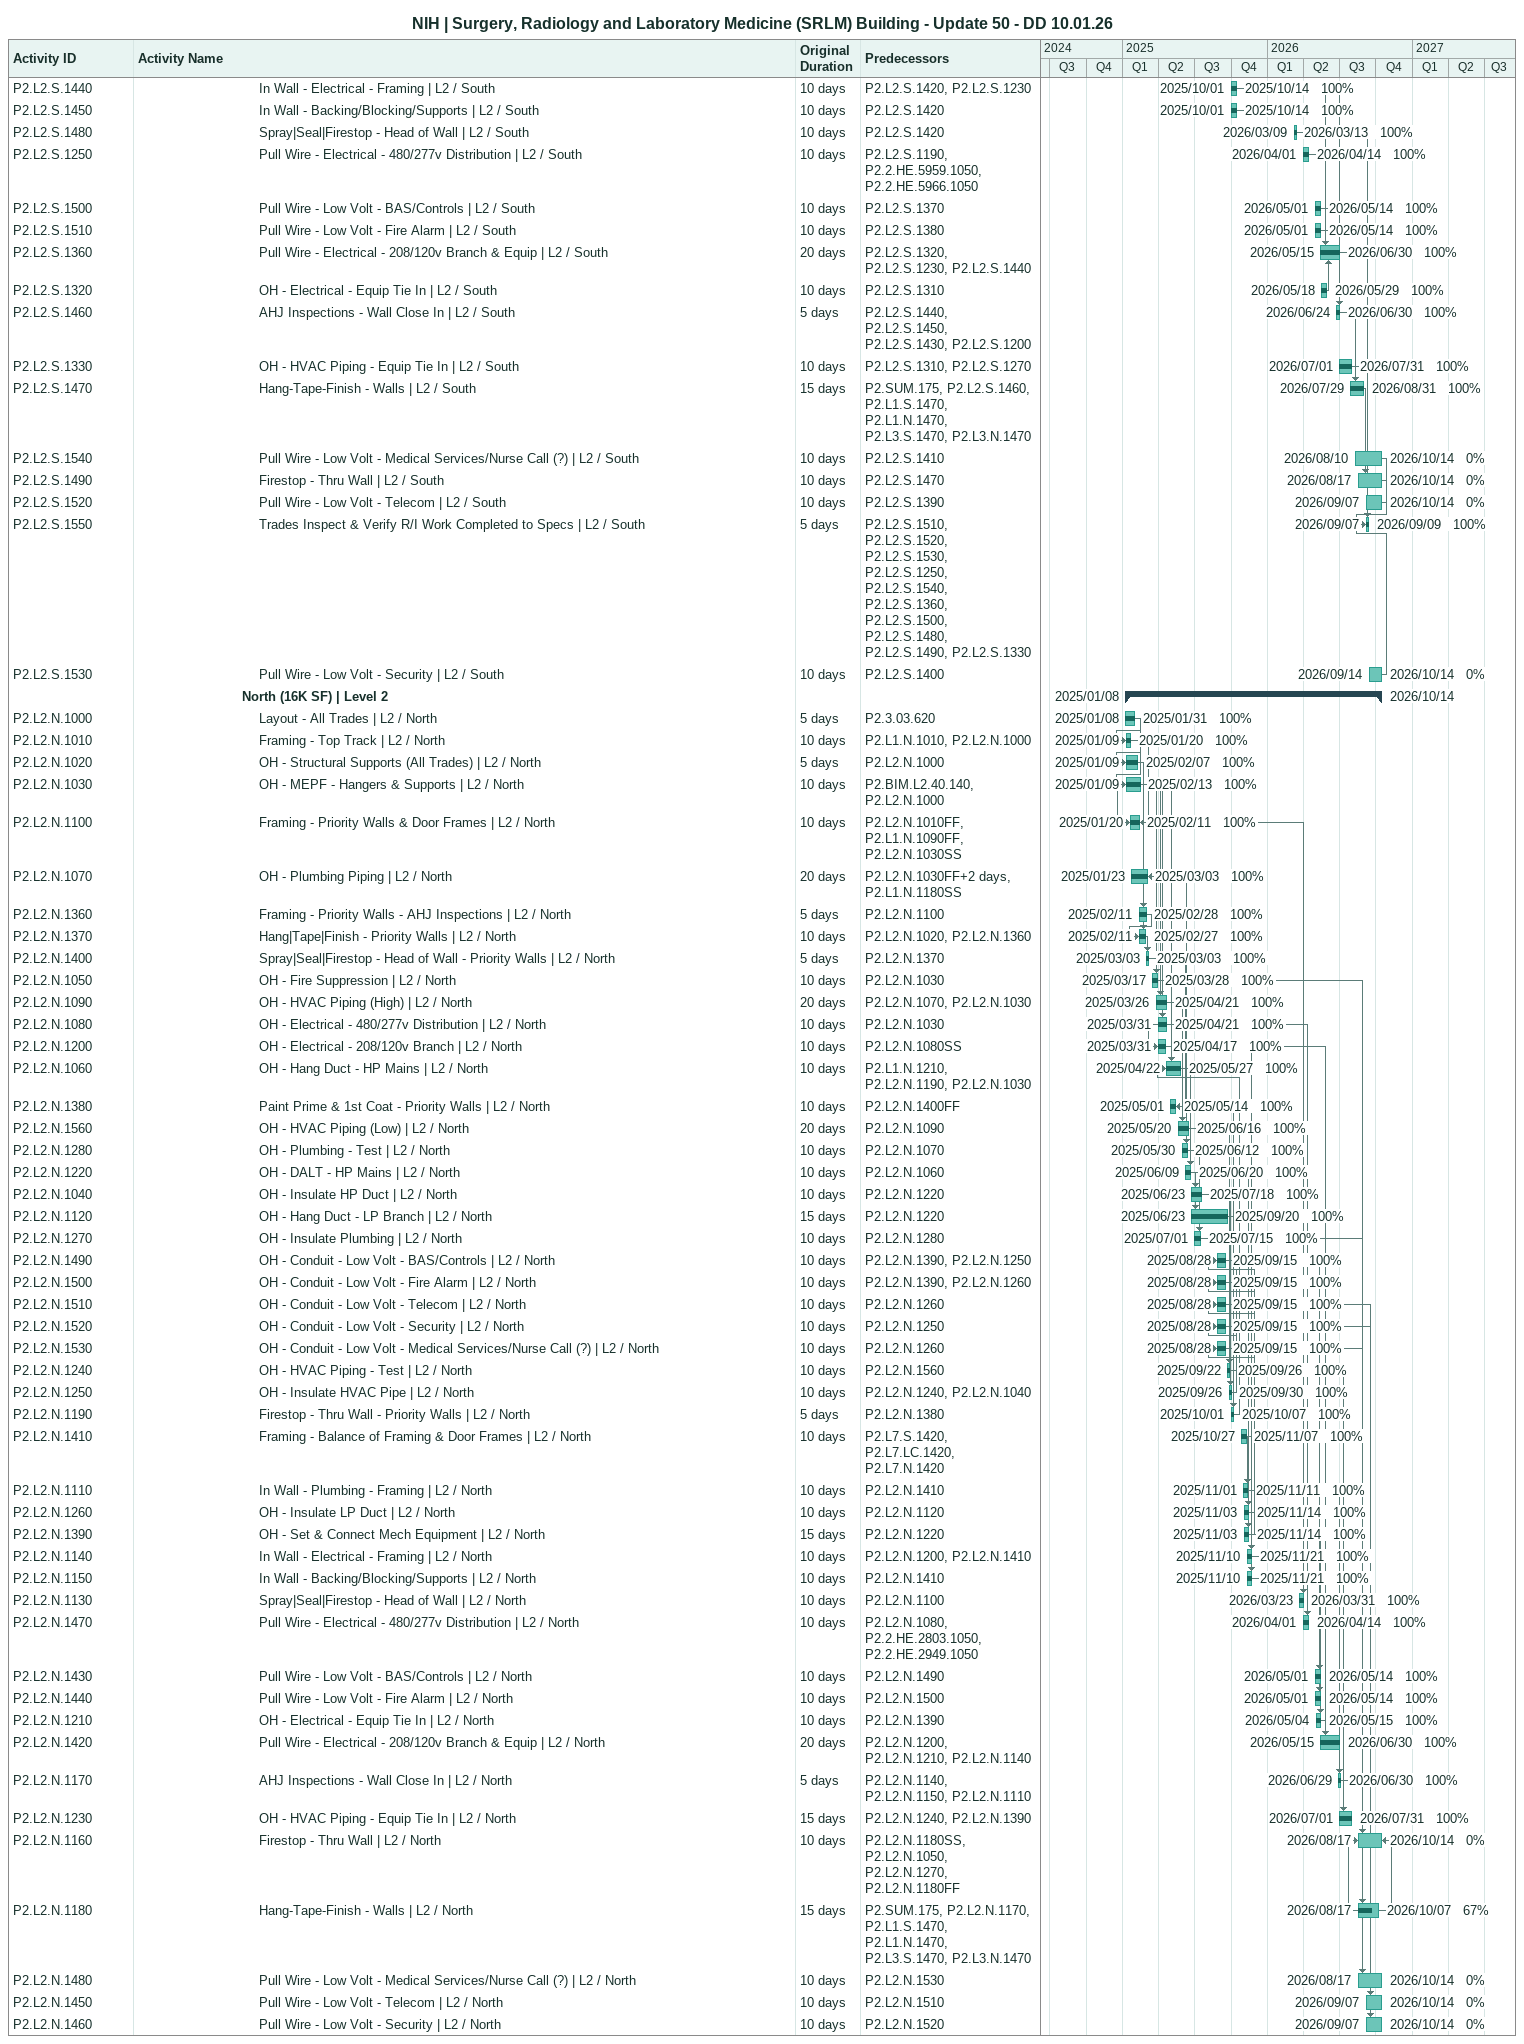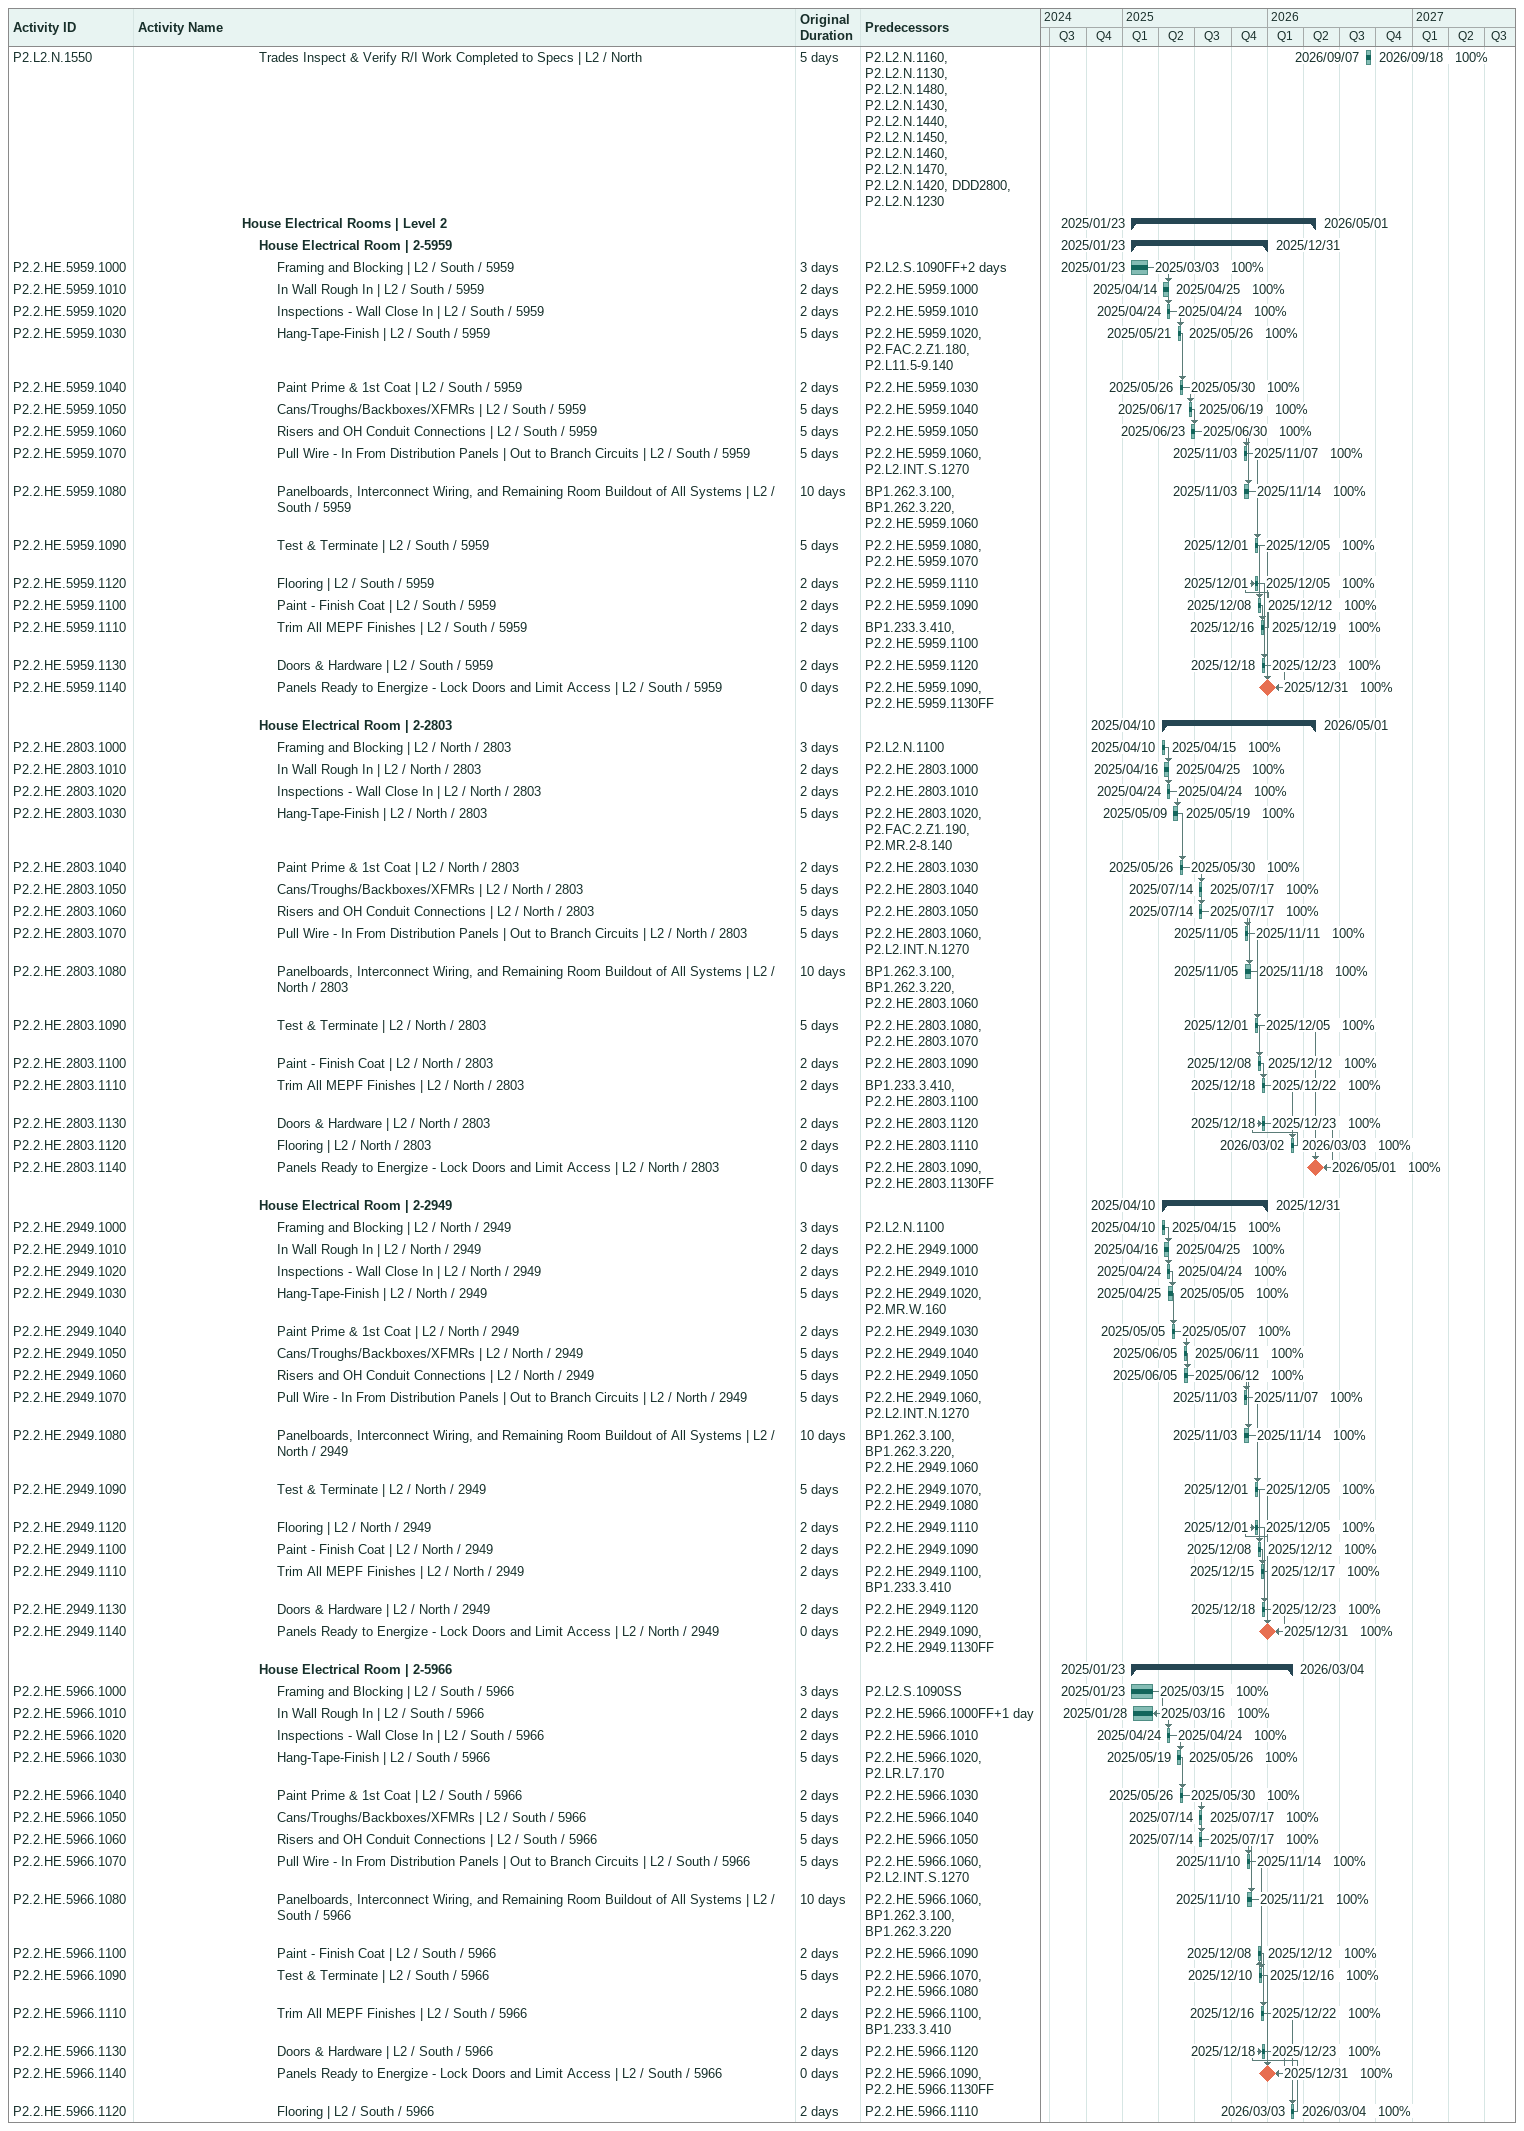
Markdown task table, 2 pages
NIH | Surgery, Radiology and Laboratory Medicine (SRLM) Building - Update 50 - DD 10.01.26

| ID | Level | Task | Original duration | Start | Finish | Predecessors | % complete |
|---|---|---|---|---|---|---|---|
| P2.L2.S.1440 | 8 | In Wall - Electrical - Framing \| L2 / South | 10d | 2025-10-01 | 2025-10-14 | P2.L2.S.1420, P2.L2.S.1230 | 100 |
| P2.L2.S.1450 | 8 | In Wall - Backing/Blocking/Supports \| L2 / South | 10d | 2025-10-01 | 2025-10-14 | P2.L2.S.1420 | 100 |
| P2.L2.S.1480 | 8 | Spray\|Seal\|Firestop - Head of Wall \| L2 / South | 10d | 2026-03-09 | 2026-03-13 | P2.L2.S.1420 | 100 |
| P2.L2.S.1250 | 8 | Pull Wire - Electrical - 480/277v Distribution \| L2 / South | 10d | 2026-04-01 | 2026-04-14 | P2.L2.S.1190, P2.2.HE.5959.1050, P2.2.HE.5966.1050 | 100 |
| P2.L2.S.1500 | 8 | Pull Wire - Low Volt - BAS/Controls \| L2 / South | 10d | 2026-05-01 | 2026-05-14 | P2.L2.S.1370 | 100 |
| P2.L2.S.1510 | 8 | Pull Wire - Low Volt - Fire Alarm \| L2 / South | 10d | 2026-05-01 | 2026-05-14 | P2.L2.S.1380 | 100 |
| P2.L2.S.1360 | 8 | Pull Wire - Electrical - 208/120v Branch & Equip \| L2 / South | 20d | 2026-05-15 | 2026-06-30 | P2.L2.S.1320, P2.L2.S.1230, P2.L2.S.1440 | 100 |
| P2.L2.S.1320 | 8 | OH - Electrical - Equip Tie In \| L2 / South | 10d | 2026-05-18 | 2026-05-29 | P2.L2.S.1310 | 100 |
| P2.L2.S.1460 | 8 | AHJ Inspections - Wall Close In \| L2 / South | 5d | 2026-06-24 | 2026-06-30 | P2.L2.S.1440, P2.L2.S.1450, P2.L2.S.1430, P2.L2.S.1200 | 100 |
| P2.L2.S.1330 | 8 | OH - HVAC Piping - Equip Tie In \| L2 / South | 10d | 2026-07-01 | 2026-07-31 | P2.L2.S.1310, P2.L2.S.1270 | 100 |
| P2.L2.S.1470 | 8 | Hang-Tape-Finish - Walls \| L2 / South | 15d | 2026-07-29 | 2026-08-31 | P2.SUM.175, P2.L2.S.1460, P2.L1.S.1470, P2.L1.N.1470, P2.L3.S.1470, P2.L3.N.1470 | 100 |
| P2.L2.S.1540 | 8 | Pull Wire - Low Volt - Medical Services/Nurse Call (?) \| L2 / South | 10d | 2026-08-10 | 2026-10-14 | P2.L2.S.1410 | 0 |
| P2.L2.S.1490 | 8 | Firestop - Thru Wall \| L2 / South | 10d | 2026-08-17 | 2026-10-14 | P2.L2.S.1470 | 0 |
| P2.L2.S.1520 | 8 | Pull Wire - Low Volt - Telecom \| L2 / South | 10d | 2026-09-07 | 2026-10-14 | P2.L2.S.1390 | 0 |
| P2.L2.S.1550 | 8 | Trades Inspect & Verify R/I Work Completed to Specs \| L2 / South | 5d | 2026-09-07 | 2026-09-09 | P2.L2.S.1510, P2.L2.S.1520, P2.L2.S.1530, P2.L2.S.1250, P2.L2.S.1540, P2.L2.S.1360, P2.L2.S.1500, P2.L2.S.1480, P2.L2.S.1490, P2.L2.S.1330 | 100 |
| P2.L2.S.1530 | 8 | Pull Wire - Low Volt - Security \| L2 / South | 10d | 2026-09-14 | 2026-10-14 | P2.L2.S.1400 | 0 |
|  | 7 | **North (16K SF) \| Level 2** |  | 2025-01-08 | 2026-10-14 |  |  |
| P2.L2.N.1000 | 8 | Layout - All Trades \| L2 / North | 5d | 2025-01-08 | 2025-01-31 | P2.3.03.620 | 100 |
| P2.L2.N.1010 | 8 | Framing - Top Track \| L2 / North | 10d | 2025-01-09 | 2025-01-20 | P2.L1.N.1010, P2.L2.N.1000 | 100 |
| P2.L2.N.1020 | 8 | OH - Structural Supports (All Trades) \| L2 / North | 5d | 2025-01-09 | 2025-02-07 | P2.L2.N.1000 | 100 |
| P2.L2.N.1030 | 8 | OH - MEPF - Hangers & Supports \| L2 / North | 10d | 2025-01-09 | 2025-02-13 | P2.BIM.L2.40.140, P2.L2.N.1000 | 100 |
| P2.L2.N.1100 | 8 | Framing - Priority Walls & Door Frames \| L2 / North | 10d | 2025-01-20 | 2025-02-11 | P2.L2.N.1010FF, P2.L1.N.1090FF, P2.L2.N.1030SS | 100 |
| P2.L2.N.1070 | 8 | OH - Plumbing Piping \| L2 / North | 20d | 2025-01-23 | 2025-03-03 | P2.L2.N.1030FF+2d, P2.L1.N.1180SS | 100 |
| P2.L2.N.1360 | 8 | Framing - Priority Walls - AHJ Inspections \| L2 / North | 5d | 2025-02-11 | 2025-02-28 | P2.L2.N.1100 | 100 |
| P2.L2.N.1370 | 8 | Hang\|Tape\|Finish - Priority Walls \| L2 / North | 10d | 2025-02-11 | 2025-02-27 | P2.L2.N.1020, P2.L2.N.1360 | 100 |
| P2.L2.N.1400 | 8 | Spray\|Seal\|Firestop - Head of Wall - Priority Walls \| L2 / North | 5d | 2025-03-03 | 2025-03-03 | P2.L2.N.1370 | 100 |
| P2.L2.N.1050 | 8 | OH - Fire Suppression \| L2 / North | 10d | 2025-03-17 | 2025-03-28 | P2.L2.N.1030 | 100 |
| P2.L2.N.1090 | 8 | OH - HVAC Piping (High) \| L2 / North | 20d | 2025-03-26 | 2025-04-21 | P2.L2.N.1070, P2.L2.N.1030 | 100 |
| P2.L2.N.1080 | 8 | OH - Electrical - 480/277v Distribution \| L2 / North | 10d | 2025-03-31 | 2025-04-21 | P2.L2.N.1030 | 100 |
| P2.L2.N.1200 | 8 | OH - Electrical - 208/120v Branch \| L2 / North | 10d | 2025-03-31 | 2025-04-17 | P2.L2.N.1080SS | 100 |
| P2.L2.N.1060 | 8 | OH - Hang Duct - HP Mains \| L2 / North | 10d | 2025-04-22 | 2025-05-27 | P2.L1.N.1210, P2.L2.N.1190, P2.L2.N.1030 | 100 |
| P2.L2.N.1380 | 8 | Paint Prime & 1st Coat - Priority Walls \| L2 / North | 10d | 2025-05-01 | 2025-05-14 | P2.L2.N.1400FF | 100 |
| P2.L2.N.1560 | 8 | OH - HVAC Piping (Low) \| L2 / North | 20d | 2025-05-20 | 2025-06-16 | P2.L2.N.1090 | 100 |
| P2.L2.N.1280 | 8 | OH - Plumbing - Test \| L2 / North | 10d | 2025-05-30 | 2025-06-12 | P2.L2.N.1070 | 100 |
| P2.L2.N.1220 | 8 | OH - DALT - HP Mains \| L2 / North | 10d | 2025-06-09 | 2025-06-20 | P2.L2.N.1060 | 100 |
| P2.L2.N.1040 | 8 | OH - Insulate HP Duct \| L2 / North | 10d | 2025-06-23 | 2025-07-18 | P2.L2.N.1220 | 100 |
| P2.L2.N.1120 | 8 | OH - Hang Duct - LP Branch \| L2 / North | 15d | 2025-06-23 | 2025-09-20 | P2.L2.N.1220 | 100 |
| P2.L2.N.1270 | 8 | OH - Insulate Plumbing \| L2 / North | 10d | 2025-07-01 | 2025-07-15 | P2.L2.N.1280 | 100 |
| P2.L2.N.1490 | 8 | OH - Conduit - Low Volt - BAS/Controls \| L2 / North | 10d | 2025-08-28 | 2025-09-15 | P2.L2.N.1390, P2.L2.N.1250 | 100 |
| P2.L2.N.1500 | 8 | OH - Conduit - Low Volt - Fire Alarm \| L2 / North | 10d | 2025-08-28 | 2025-09-15 | P2.L2.N.1390, P2.L2.N.1260 | 100 |
| P2.L2.N.1510 | 8 | OH - Conduit - Low Volt - Telecom \| L2 / North | 10d | 2025-08-28 | 2025-09-15 | P2.L2.N.1260 | 100 |
| P2.L2.N.1520 | 8 | OH - Conduit - Low Volt - Security \| L2 / North | 10d | 2025-08-28 | 2025-09-15 | P2.L2.N.1250 | 100 |
| P2.L2.N.1530 | 8 | OH - Conduit - Low Volt - Medical Services/Nurse Call (?) \| L2 / North | 10d | 2025-08-28 | 2025-09-15 | P2.L2.N.1260 | 100 |
| P2.L2.N.1240 | 8 | OH - HVAC Piping - Test \| L2 / North | 10d | 2025-09-22 | 2025-09-26 | P2.L2.N.1560 | 100 |
| P2.L2.N.1250 | 8 | OH - Insulate HVAC Pipe \| L2 / North | 10d | 2025-09-26 | 2025-09-30 | P2.L2.N.1240, P2.L2.N.1040 | 100 |
| P2.L2.N.1190 | 8 | Firestop - Thru Wall - Priority Walls \| L2 / North | 5d | 2025-10-01 | 2025-10-07 | P2.L2.N.1380 | 100 |
| P2.L2.N.1410 | 8 | Framing - Balance of Framing & Door Frames \| L2 / North | 10d | 2025-10-27 | 2025-11-07 | P2.L7.S.1420, P2.L7.LC.1420, P2.L7.N.1420 | 100 |
| P2.L2.N.1110 | 8 | In Wall - Plumbing - Framing \| L2 / North | 10d | 2025-11-01 | 2025-11-11 | P2.L2.N.1410 | 100 |
| P2.L2.N.1260 | 8 | OH - Insulate LP Duct \| L2 / North | 10d | 2025-11-03 | 2025-11-14 | P2.L2.N.1120 | 100 |
| P2.L2.N.1390 | 8 | OH - Set & Connect Mech Equipment \| L2 / North | 15d | 2025-11-03 | 2025-11-14 | P2.L2.N.1220 | 100 |
| P2.L2.N.1140 | 8 | In Wall - Electrical - Framing \| L2 / North | 10d | 2025-11-10 | 2025-11-21 | P2.L2.N.1200, P2.L2.N.1410 | 100 |
| P2.L2.N.1150 | 8 | In Wall - Backing/Blocking/Supports \| L2 / North | 10d | 2025-11-10 | 2025-11-21 | P2.L2.N.1410 | 100 |
| P2.L2.N.1130 | 8 | Spray\|Seal\|Firestop - Head of Wall \| L2 / North | 10d | 2026-03-23 | 2026-03-31 | P2.L2.N.1100 | 100 |
| P2.L2.N.1470 | 8 | Pull Wire - Electrical - 480/277v Distribution \| L2 / North | 10d | 2026-04-01 | 2026-04-14 | P2.L2.N.1080, P2.2.HE.2803.1050, P2.2.HE.2949.1050 | 100 |
| P2.L2.N.1430 | 8 | Pull Wire - Low Volt - BAS/Controls \| L2 / North | 10d | 2026-05-01 | 2026-05-14 | P2.L2.N.1490 | 100 |
| P2.L2.N.1440 | 8 | Pull Wire - Low Volt - Fire Alarm \| L2 / North | 10d | 2026-05-01 | 2026-05-14 | P2.L2.N.1500 | 100 |
| P2.L2.N.1210 | 8 | OH - Electrical - Equip Tie In \| L2 / North | 10d | 2026-05-04 | 2026-05-15 | P2.L2.N.1390 | 100 |
| P2.L2.N.1420 | 8 | Pull Wire - Electrical - 208/120v Branch & Equip \| L2 / North | 20d | 2026-05-15 | 2026-06-30 | P2.L2.N.1200, P2.L2.N.1210, P2.L2.N.1140 | 100 |
| P2.L2.N.1170 | 8 | AHJ Inspections - Wall Close In \| L2 / North | 5d | 2026-06-29 | 2026-06-30 | P2.L2.N.1140, P2.L2.N.1150, P2.L2.N.1110 | 100 |
| P2.L2.N.1230 | 8 | OH - HVAC Piping - Equip Tie In \| L2 / North | 15d | 2026-07-01 | 2026-07-31 | P2.L2.N.1240, P2.L2.N.1390 | 100 |
| P2.L2.N.1160 | 8 | Firestop - Thru Wall \| L2 / North | 10d | 2026-08-17 | 2026-10-14 | P2.L2.N.1180SS, P2.L2.N.1050, P2.L2.N.1270, P2.L2.N.1180FF | 0 |
| P2.L2.N.1180 | 8 | Hang-Tape-Finish - Walls \| L2 / North | 15d | 2026-08-17 | 2026-10-07 | P2.SUM.175, P2.L2.N.1170, P2.L1.S.1470, P2.L1.N.1470, P2.L3.S.1470, P2.L3.N.1470 | 67 |
| P2.L2.N.1480 | 8 | Pull Wire - Low Volt - Medical Services/Nurse Call (?) \| L2 / North | 10d | 2026-08-17 | 2026-10-14 | P2.L2.N.1530 | 0 |
| P2.L2.N.1450 | 8 | Pull Wire - Low Volt - Telecom \| L2 / North | 10d | 2026-09-07 | 2026-10-14 | P2.L2.N.1510 | 0 |
| P2.L2.N.1460 | 8 | Pull Wire - Low Volt - Security \| L2 / North | 10d | 2026-09-07 | 2026-10-14 | P2.L2.N.1520 | 0 |
| P2.L2.N.1550 | 8 | Trades Inspect & Verify R/I Work Completed to Specs \| L2 / North | 5d | 2026-09-07 | 2026-09-18 | P2.L2.N.1160, P2.L2.N.1130, P2.L2.N.1480, P2.L2.N.1430, P2.L2.N.1440, P2.L2.N.1450, P2.L2.N.1460, P2.L2.N.1470, P2.L2.N.1420, DDD2800, P2.L2.N.1230 | 100 |
|  | 7 | **House Electrical Rooms \| Level 2** |  | 2025-01-23 | 2026-05-01 |  |  |
|  | 8 | **House Electrical Room \| 2-5959** |  | 2025-01-23 | 2025-12-31 |  |  |
| P2.2.HE.5959.1000 | 9 | Framing and Blocking \| L2 / South / 5959 | 3d | 2025-01-23 | 2025-03-03 | P2.L2.S.1090FF+2d | 100 |
| P2.2.HE.5959.1010 | 9 | In Wall Rough In \| L2 / South / 5959 | 2d | 2025-04-14 | 2025-04-25 | P2.2.HE.5959.1000 | 100 |
| P2.2.HE.5959.1020 | 9 | Inspections - Wall Close In \| L2 / South / 5959 | 2d | 2025-04-24 | 2025-04-24 | P2.2.HE.5959.1010 | 100 |
| P2.2.HE.5959.1030 | 9 | Hang-Tape-Finish \| L2 / South / 5959 | 5d | 2025-05-21 | 2025-05-26 | P2.2.HE.5959.1020, P2.FAC.2.Z1.180, P2.L11.5-9.140 | 100 |
| P2.2.HE.5959.1040 | 9 | Paint Prime & 1st Coat \| L2 / South / 5959 | 2d | 2025-05-26 | 2025-05-30 | P2.2.HE.5959.1030 | 100 |
| P2.2.HE.5959.1050 | 9 | Cans/Troughs/Backboxes/XFMRs \| L2 / South / 5959 | 5d | 2025-06-17 | 2025-06-19 | P2.2.HE.5959.1040 | 100 |
| P2.2.HE.5959.1060 | 9 | Risers and OH Conduit Connections \| L2 / South / 5959 | 5d | 2025-06-23 | 2025-06-30 | P2.2.HE.5959.1050 | 100 |
| P2.2.HE.5959.1070 | 9 | Pull Wire - In From Distribution Panels \| Out to Branch Circuits \| L2 / South / 5959 | 5d | 2025-11-03 | 2025-11-07 | P2.2.HE.5959.1060, P2.L2.INT.S.1270 | 100 |
| P2.2.HE.5959.1080 | 9 | Panelboards, Interconnect Wiring, and Remaining Room Buildout of All Systems \| L2 / South / 5959 | 10d | 2025-11-03 | 2025-11-14 | BP1.262.3.100, BP1.262.3.220, P2.2.HE.5959.1060 | 100 |
| P2.2.HE.5959.1090 | 9 | Test & Terminate \| L2 / South / 5959 | 5d | 2025-12-01 | 2025-12-05 | P2.2.HE.5959.1080, P2.2.HE.5959.1070 | 100 |
| P2.2.HE.5959.1120 | 9 | Flooring \| L2 / South / 5959 | 2d | 2025-12-01 | 2025-12-05 | P2.2.HE.5959.1110 | 100 |
| P2.2.HE.5959.1100 | 9 | Paint - Finish Coat \| L2 / South / 5959 | 2d | 2025-12-08 | 2025-12-12 | P2.2.HE.5959.1090 | 100 |
| P2.2.HE.5959.1110 | 9 | Trim All MEPF Finishes \| L2 / South / 5959 | 2d | 2025-12-16 | 2025-12-19 | BP1.233.3.410, P2.2.HE.5959.1100 | 100 |
| P2.2.HE.5959.1130 | 9 | Doors & Hardware \| L2 / South / 5959 | 2d | 2025-12-18 | 2025-12-23 | P2.2.HE.5959.1120 | 100 |
| P2.2.HE.5959.1140 | 9 | Panels Ready to Energize - Lock Doors and Limit Access \| L2 / South / 5959 | 0d | 2025-12-31 | 2025-12-31 | P2.2.HE.5959.1090, P2.2.HE.5959.1130FF | 100 |
|  | 8 | **House Electrical Room \| 2-2803** |  | 2025-04-10 | 2026-05-01 |  |  |
| P2.2.HE.2803.1000 | 9 | Framing and Blocking \| L2 / North / 2803 | 3d | 2025-04-10 | 2025-04-15 | P2.L2.N.1100 | 100 |
| P2.2.HE.2803.1010 | 9 | In Wall Rough In \| L2 / North / 2803 | 2d | 2025-04-16 | 2025-04-25 | P2.2.HE.2803.1000 | 100 |
| P2.2.HE.2803.1020 | 9 | Inspections - Wall Close In \| L2 / North / 2803 | 2d | 2025-04-24 | 2025-04-24 | P2.2.HE.2803.1010 | 100 |
| P2.2.HE.2803.1030 | 9 | Hang-Tape-Finish \| L2 / North / 2803 | 5d | 2025-05-09 | 2025-05-19 | P2.2.HE.2803.1020, P2.FAC.2.Z1.190, P2.MR.2-8.140 | 100 |
| P2.2.HE.2803.1040 | 9 | Paint Prime & 1st Coat \| L2 / North / 2803 | 2d | 2025-05-26 | 2025-05-30 | P2.2.HE.2803.1030 | 100 |
| P2.2.HE.2803.1050 | 9 | Cans/Troughs/Backboxes/XFMRs \| L2 / North / 2803 | 5d | 2025-07-14 | 2025-07-17 | P2.2.HE.2803.1040 | 100 |
| P2.2.HE.2803.1060 | 9 | Risers and OH Conduit Connections \| L2 / North / 2803 | 5d | 2025-07-14 | 2025-07-17 | P2.2.HE.2803.1050 | 100 |
| P2.2.HE.2803.1070 | 9 | Pull Wire - In From Distribution Panels \| Out to Branch Circuits \| L2 / North / 2803 | 5d | 2025-11-05 | 2025-11-11 | P2.2.HE.2803.1060, P2.L2.INT.N.1270 | 100 |
| P2.2.HE.2803.1080 | 9 | Panelboards, Interconnect Wiring, and Remaining Room Buildout of All Systems \| L2 / North / 2803 | 10d | 2025-11-05 | 2025-11-18 | BP1.262.3.100, BP1.262.3.220, P2.2.HE.2803.1060 | 100 |
| P2.2.HE.2803.1090 | 9 | Test & Terminate \| L2 / North / 2803 | 5d | 2025-12-01 | 2025-12-05 | P2.2.HE.2803.1080, P2.2.HE.2803.1070 | 100 |
| P2.2.HE.2803.1100 | 9 | Paint - Finish Coat \| L2 / North / 2803 | 2d | 2025-12-08 | 2025-12-12 | P2.2.HE.2803.1090 | 100 |
| P2.2.HE.2803.1110 | 9 | Trim All MEPF Finishes \| L2 / North / 2803 | 2d | 2025-12-18 | 2025-12-22 | BP1.233.3.410, P2.2.HE.2803.1100 | 100 |
| P2.2.HE.2803.1130 | 9 | Doors & Hardware \| L2 / North / 2803 | 2d | 2025-12-18 | 2025-12-23 | P2.2.HE.2803.1120 | 100 |
| P2.2.HE.2803.1120 | 9 | Flooring \| L2 / North / 2803 | 2d | 2026-03-02 | 2026-03-03 | P2.2.HE.2803.1110 | 100 |
| P2.2.HE.2803.1140 | 9 | Panels Ready to Energize - Lock Doors and Limit Access \| L2 / North / 2803 | 0d | 2026-05-01 | 2026-05-01 | P2.2.HE.2803.1090, P2.2.HE.2803.1130FF | 100 |
|  | 8 | **House Electrical Room \| 2-2949** |  | 2025-04-10 | 2025-12-31 |  |  |
| P2.2.HE.2949.1000 | 9 | Framing and Blocking \| L2 / North / 2949 | 3d | 2025-04-10 | 2025-04-15 | P2.L2.N.1100 | 100 |
| P2.2.HE.2949.1010 | 9 | In Wall Rough In \| L2 / North / 2949 | 2d | 2025-04-16 | 2025-04-25 | P2.2.HE.2949.1000 | 100 |
| P2.2.HE.2949.1020 | 9 | Inspections - Wall Close In \| L2 / North / 2949 | 2d | 2025-04-24 | 2025-04-24 | P2.2.HE.2949.1010 | 100 |
| P2.2.HE.2949.1030 | 9 | Hang-Tape-Finish \| L2 / North / 2949 | 5d | 2025-04-25 | 2025-05-05 | P2.2.HE.2949.1020, P2.MR.W.160 | 100 |
| P2.2.HE.2949.1040 | 9 | Paint Prime & 1st Coat \| L2 / North / 2949 | 2d | 2025-05-05 | 2025-05-07 | P2.2.HE.2949.1030 | 100 |
| P2.2.HE.2949.1050 | 9 | Cans/Troughs/Backboxes/XFMRs \| L2 / North / 2949 | 5d | 2025-06-05 | 2025-06-11 | P2.2.HE.2949.1040 | 100 |
| P2.2.HE.2949.1060 | 9 | Risers and OH Conduit Connections \| L2 / North / 2949 | 5d | 2025-06-05 | 2025-06-12 | P2.2.HE.2949.1050 | 100 |
| P2.2.HE.2949.1070 | 9 | Pull Wire - In From Distribution Panels \| Out to Branch Circuits \| L2 / North / 2949 | 5d | 2025-11-03 | 2025-11-07 | P2.2.HE.2949.1060, P2.L2.INT.N.1270 | 100 |
| P2.2.HE.2949.1080 | 9 | Panelboards, Interconnect Wiring, and Remaining Room Buildout of All Systems \| L2 / North / 2949 | 10d | 2025-11-03 | 2025-11-14 | BP1.262.3.100, BP1.262.3.220, P2.2.HE.2949.1060 | 100 |
| P2.2.HE.2949.1090 | 9 | Test & Terminate \| L2 / North / 2949 | 5d | 2025-12-01 | 2025-12-05 | P2.2.HE.2949.1070, P2.2.HE.2949.1080 | 100 |
| P2.2.HE.2949.1120 | 9 | Flooring \| L2 / North / 2949 | 2d | 2025-12-01 | 2025-12-05 | P2.2.HE.2949.1110 | 100 |
| P2.2.HE.2949.1100 | 9 | Paint - Finish Coat \| L2 / North / 2949 | 2d | 2025-12-08 | 2025-12-12 | P2.2.HE.2949.1090 | 100 |
| P2.2.HE.2949.1110 | 9 | Trim All MEPF Finishes \| L2 / North / 2949 | 2d | 2025-12-15 | 2025-12-17 | P2.2.HE.2949.1100, BP1.233.3.410 | 100 |
| P2.2.HE.2949.1130 | 9 | Doors & Hardware \| L2 / North / 2949 | 2d | 2025-12-18 | 2025-12-23 | P2.2.HE.2949.1120 | 100 |
| P2.2.HE.2949.1140 | 9 | Panels Ready to Energize - Lock Doors and Limit Access \| L2 / North / 2949 | 0d | 2025-12-31 | 2025-12-31 | P2.2.HE.2949.1090, P2.2.HE.2949.1130FF | 100 |
|  | 8 | **House Electrical Room \| 2-5966** |  | 2025-01-23 | 2026-03-04 |  |  |
| P2.2.HE.5966.1000 | 9 | Framing and Blocking \| L2 / South / 5966 | 3d | 2025-01-23 | 2025-03-15 | P2.L2.S.1090SS | 100 |
| P2.2.HE.5966.1010 | 9 | In Wall Rough In \| L2 / South / 5966 | 2d | 2025-01-28 | 2025-03-16 | P2.2.HE.5966.1000FF+1d | 100 |
| P2.2.HE.5966.1020 | 9 | Inspections - Wall Close In \| L2 / South / 5966 | 2d | 2025-04-24 | 2025-04-24 | P2.2.HE.5966.1010 | 100 |
| P2.2.HE.5966.1030 | 9 | Hang-Tape-Finish \| L2 / South / 5966 | 5d | 2025-05-19 | 2025-05-26 | P2.2.HE.5966.1020, P2.LR.L7.170 | 100 |
| P2.2.HE.5966.1040 | 9 | Paint Prime & 1st Coat \| L2 / South / 5966 | 2d | 2025-05-26 | 2025-05-30 | P2.2.HE.5966.1030 | 100 |
| P2.2.HE.5966.1050 | 9 | Cans/Troughs/Backboxes/XFMRs \| L2 / South / 5966 | 5d | 2025-07-14 | 2025-07-17 | P2.2.HE.5966.1040 | 100 |
| P2.2.HE.5966.1060 | 9 | Risers and OH Conduit Connections \| L2 / South / 5966 | 5d | 2025-07-14 | 2025-07-17 | P2.2.HE.5966.1050 | 100 |
| P2.2.HE.5966.1070 | 9 | Pull Wire - In From Distribution Panels \| Out to Branch Circuits \| L2 / South / 5966 | 5d | 2025-11-10 | 2025-11-14 | P2.2.HE.5966.1060, P2.L2.INT.S.1270 | 100 |
| P2.2.HE.5966.1080 | 9 | Panelboards, Interconnect Wiring, and Remaining Room Buildout of All Systems \| L2 / South / 5966 | 10d | 2025-11-10 | 2025-11-21 | P2.2.HE.5966.1060, BP1.262.3.100, BP1.262.3.220 | 100 |
| P2.2.HE.5966.1100 | 9 | Paint - Finish Coat \| L2 / South / 5966 | 2d | 2025-12-08 | 2025-12-12 | P2.2.HE.5966.1090 | 100 |
| P2.2.HE.5966.1090 | 9 | Test & Terminate \| L2 / South / 5966 | 5d | 2025-12-10 | 2025-12-16 | P2.2.HE.5966.1070, P2.2.HE.5966.1080 | 100 |
| P2.2.HE.5966.1110 | 9 | Trim All MEPF Finishes \| L2 / South / 5966 | 2d | 2025-12-16 | 2025-12-22 | P2.2.HE.5966.1100, BP1.233.3.410 | 100 |
| P2.2.HE.5966.1130 | 9 | Doors & Hardware \| L2 / South / 5966 | 2d | 2025-12-18 | 2025-12-23 | P2.2.HE.5966.1120 | 100 |
| P2.2.HE.5966.1140 | 9 | Panels Ready to Energize - Lock Doors and Limit Access \| L2 / South / 5966 | 0d | 2025-12-31 | 2025-12-31 | P2.2.HE.5966.1090, P2.2.HE.5966.1130FF | 100 |
| P2.2.HE.5966.1120 | 9 | Flooring \| L2 / South / 5966 | 2d | 2026-03-03 | 2026-03-04 | P2.2.HE.5966.1110 | 100 |
